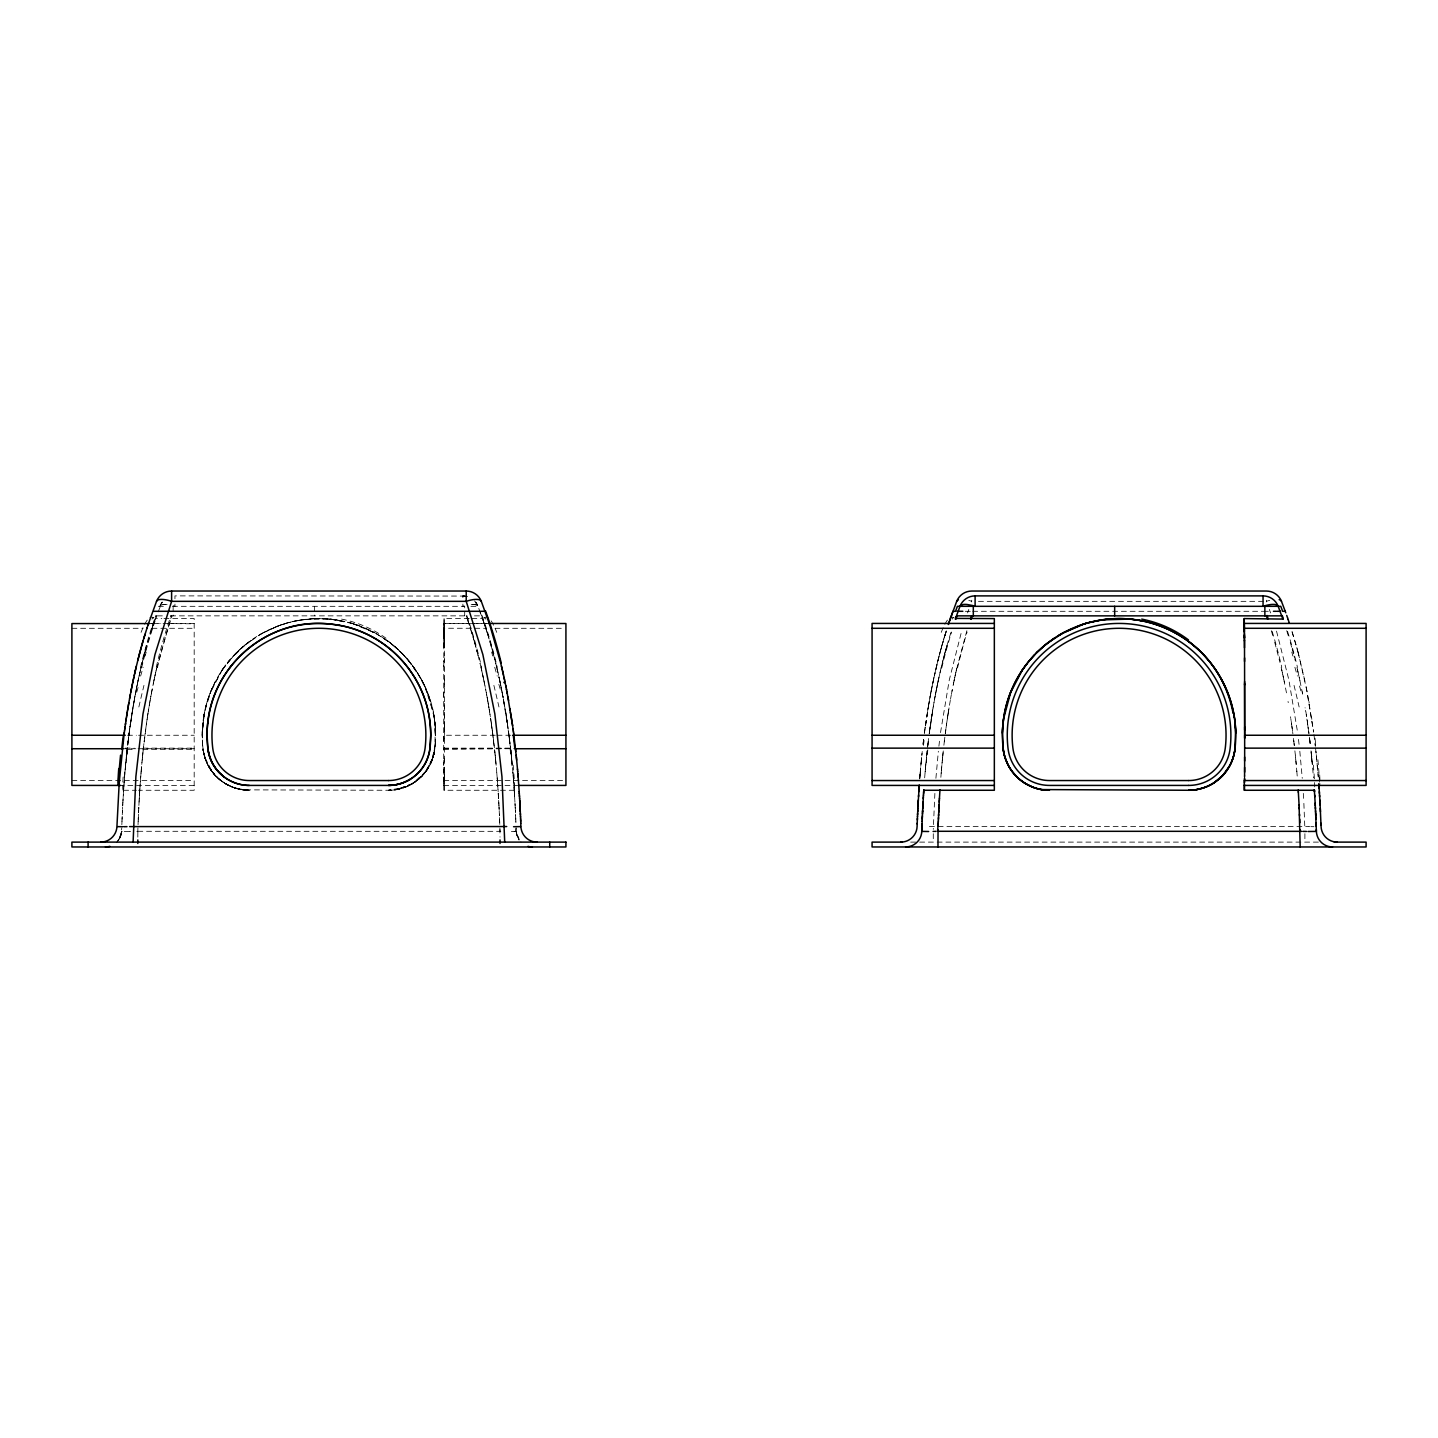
<?xml version="1.0" encoding="UTF-8"?>
<svg xmlns="http://www.w3.org/2000/svg" width="1438" height="1438" viewBox="0 0 1438 1438"><rect width="100%" height="100%" fill="white"/><g stroke="black" fill="none" stroke-linecap="round" stroke-linejoin="round"><path stroke-width="0.75" stroke-dasharray="5 3.75" d="M443.695 692.685L443.677 764.836M444.486 760.99L444.45 700.468M443.713 696.765L443.749 660.222M444.468 772.134L444.468 757.035M443.803 646.039L443.821 643.128M443.785 666.387L443.839 644.35M444.342 790.271L444.432 767.407M444.432 777.401L444.432 774.92M443.875 633.727L443.839 650.929M444.414 772.889L444.378 778.3M444.36 784.555L444.432 776.736M443.893 642.193L444.072 618.61L469.705 618.574M443.911 633.583L443.929 630.437M443.911 638.005L443.965 627.489M443.911 632.396L443.965 628.244L486.17 628.298M444.162 631.192L444.072 623.463L474.216 623.427M202.255 733.021L202.56 744.057M443.983 626.788L444.072 623.427L470.657 623.463M202.255 733.092L202.434 728.563M202.273 732.373L202.381 729.318M137.814 837.114L137.868 829.582M121.259 834.184L118.797 839.918L121.619 831.29A16.195 16.195 0 0 1 118.797 839.918L121.259 834.184L121.745 827.857M136.826 831.326L137.814 831.29L137.922 827.857M121.853 824.675L121.996 820.972M138.048 824.675L138.174 820.972M121.978 821.368L122.284 814.088M138.174 821.368L138.929 804.813M122.068 819.247L122.14 817.539M138.246 819.247L138.318 817.539M138.39 815.813L138.479 814.088M122.266 814.735L122.751 804.813M435.265 744.057L435.211 725.777M122.374 812.362L122.446 810.655M138.551 812.362L138.623 810.655M138.713 808.929L138.803 807.203M122.536 808.929L122.625 807.203M122.715 805.478L122.805 803.752M138.893 805.478L139.091 801.487M122.769 804.399L122.895 802.044M122.877 802.53L123.219 796.454M139.073 802.044L139.198 799.816M122.967 800.642L123.039 799.384M139.162 800.319L139.288 798.144M139.27 798.593L139.468 795.142M202.416 728.796L203.387 718.838M435.265 744.057L432.065 760.217L435.121 745.801L435.013 723.548M123.201 796.868L123.326 794.783M139.432 795.627L139.576 793.417M934.88 793.381L933.28 829.366M123.291 795.142L123.65 789.606M139.54 793.938L139.684 791.709M139.648 792.266L139.81 789.75M202.452 728.077L203.028 721.678M123.506 791.709L123.758 787.934M139.792 789.983L139.917 788.06M139.899 788.258L140.025 786.37M123.74 788.258L123.902 786.011M140.025 786.532L140.151 784.699M123.866 786.532L123.992 784.699M140.133 784.806L140.385 781.319M123.974 784.806L124.135 782.667M124.261 781.014L124.117 783.009L124.423 778.875M140.385 781.373L140.69 777.329M919.727 779.001L920.338 771.199M124.369 779.648L124.513 777.742M140.636 777.922L140.78 776.196M919.745 778.407L919.889 776.61M935.904 778.3L938.349 751.265M940.865 777.329L941.225 772.745M124.495 777.832L124.639 776.196M124.585 776.718L124.836 773.608M140.762 776.484L141.05 772.745M204.034 714.812L203.657 717.041C201.014 737.227 200.439 761.493 216.491 776.736M919.835 777.329L920.23 772.53M924.67 777.832L925.029 773.267M919.961 775.819L920.086 774.183M124.764 774.471L124.908 772.799M141.014 773.32L141.194 771.038M941.171 773.32L941.513 769.312M124.908 772.889L125.214 769.312M141.14 771.631L141.805 764.153M925.065 772.853L925.209 771.199M141.248 770.355L141.553 766.975M920.302 771.559L920.482 769.384M925.191 771.541L925.353 769.51M941.423 770.355L941.962 764.153M125.16 769.815L125.519 765.771M920.482 769.546L920.644 767.676M925.335 769.815L925.73 765.304M941.566 768.665L941.71 766.975M125.268 768.665L125.43 766.688M920.158 773.249L922.028 753.368M925.425 768.665L925.605 766.688M435.372 742.35L434.743 749.324A46.933 46.591 -19.8 0 1 433.18 757.035A46.771 46.465 -18.2 0 1 429.71 765.483L426.097 771.199M920.769 766.31L921.075 762.913M125.519 765.879L125.699 763.83M141.769 764.423L141.949 762.428M925.677 765.879L925.856 763.884M941.944 764.423L942.124 762.428M125.645 764.423L125.825 762.428M141.931 762.733L142.11 760.72M921.021 763.47L922.225 751.517M925.82 764.423L926.863 753.836M942.106 762.733L942.285 760.72M125.807 762.733L125.987 760.72M142.092 761.026L142.29 758.994M942.25 761.026L942.447 758.994M126.041 760.235L126.167 758.994M142.254 759.336L142.452 757.287M921.309 760.504L921.399 759.534M942.411 759.336L942.627 757.287M126.113 759.534L126.868 752.128M142.416 757.628L142.973 752.128M921.47 758.761L921.614 757.359M942.591 757.628L943.148 752.128M126.256 758.024L126.472 755.939M142.578 755.939L143.153 750.42M926.432 758.024L927.043 752.128M942.753 755.939L943.274 750.852M126.508 755.561L126.688 753.836M126.832 752.541L127.443 746.951M143.117 750.852L146.478 723.602M926.989 752.541L927.168 750.852A46.933 2.265 -83.4 0 0 926.791 756.136M143.351 748.695L143.53 746.987M938.906 746.178L939.679 739.384M143.728 745.261L143.926 743.554M927.546 747.436L927.941 744.021M943.885 745.261L944.424 740.606M127.64 745.261L127.838 743.554M927.78 745.459L927.977 743.806M129.043 733.793L130.445 723.602L127.011 750.852L129.402 731.079M144.124 741.846L144.321 740.139M927.654 746.789L928.606 738.701M944.281 741.846L944.838 737.191M127.964 742.368L128.09 741.433M927.995 743.554L928.247 741.433M128.036 741.846L128.252 740.049M923.609 739.384L922.801 746.178L923.753 738.395M928.229 741.595L928.606 738.521M128.234 740.246L128.342 739.276M144.519 738.413L145.166 733.29M128.395 738.862L128.575 737.46M128.449 738.413L128.665 736.705M203.118 720.977L203.297 719.557M203.675 717.005L202.237 735.249L204.484 712.493L210.739 691.498M128.881 734.998L129.114 733.29M924.328 733.722L924.526 732.212M940.524 732.571L949.296 679.868L961.663 631.12M945.269 733.793L946.635 723.602M945.341 733.29L945.791 729.875M145.382 731.583L145.615 729.875M929.254 733.47L929.397 732.337M924.688 730.881L924.472 732.571L927.708 710.462M924.616 731.457L925.155 727.484M929.218 733.793L929.577 731.079M929.505 731.565L930.62 723.602L929.703 730.019M129.564 729.875L130.031 726.46M145.849 728.167L146.658 722.325M946.006 728.167L946.833 722.325M925.029 728.419L925.227 726.909M929.667 730.396L930.027 727.718M129.941 727.089L130.085 726.154M925.389 725.777L929.002 702.805M130.229 725.094L130.409 723.889M146.55 723.044L147.089 719.342M930.566 723.889L930.404 725.094M946.725 723.044L947.265 719.342M130.283 724.752L130.57 722.757M203.387 718.892L204.484 712.493L204.142 714.255M930.44 724.752L930.728 722.757M130.624 722.325L130.894 720.492M930.692 723.098L931.321 718.784M147.053 719.629L147.305 717.922M947.318 718.91L947.462 717.922M130.876 720.69L131.469 716.789M147.269 718.065L147.683 715.369M931.159 719.899L931.447 717.922M947.444 718.065L947.894 715.081M947.732 716.232L948.037 714.219M147.593 715.926L147.862 714.219M931.393 718.299L931.626 716.789M131.415 717.095L131.595 715.908M147.808 714.524L147.988 713.374M931.59 717.095L931.77 715.908M947.984 714.524L948.163 713.374M131.541 716.232L131.99 713.374M147.952 713.661L148.402 710.821M931.716 716.232L932.022 714.309M931.842 715.369L932.435 711.72M948.109 713.661L948.433 711.666M948.253 712.817L949.206 706.867M203.603 717.436L204.34 713.194A119.102 116.622 51.3 0 1 210.002 693.26M131.954 713.661L132.062 712.924M148.348 711.109L148.617 709.419M948.792 709.419L948.523 711.109M132.08 712.817L132.368 711.109M148.527 709.977L148.941 707.406M927.618 711.037L928.373 706.543M932.399 711.972L932.723 709.977M132.278 711.666L132.925 707.712M132.404 710.911L132.548 709.977M927.87 709.527L928.121 708.035M932.651 710.336L933.082 707.838M132.638 709.419L133.069 706.867M149.085 706.561L149.318 705.177M149.3 705.285L149.516 704.009M928.283 707.047L931.159 691.121M933.046 707.963L933.316 706.435M949.475 705.285L950.572 698.904M133.015 707.172L133.267 705.663M149.462 704.314L149.894 701.78M933.298 706.561L933.388 706.022M133.213 706.022L133.572 703.901M933.442 705.716L933.999 702.445M149.804 702.301L150.109 700.612M133.626 703.631L133.86 702.301M150.055 700.917L150.415 698.814M928.858 703.649L929.272 701.331M133.788 702.697L134.058 701.223M929.164 701.96L929.757 698.544M933.981 702.625L934.466 699.911M950.518 699.228L951.273 695.003M134.004 701.474L134.633 698.059M150.415 698.904L150.864 696.351M150.81 696.693L151.188 694.59M934.484 699.749L934.79 698.059M134.543 698.544L134.83 696.999M929.937 697.646L930.206 696.19M934.7 698.544L935.167 696.1M134.777 697.196L134.992 696.1M151.26 694.23L153.309 683.607M930.08 696.855L930.817 692.936M934.88 697.556L935.437 694.59M951.417 694.23L953.736 682.403M134.938 696.351L135.406 693.907M151.421 693.386L151.655 692.109M930.332 695.471L930.53 694.374M935.437 694.662L935.94 692.002M135.352 694.23L135.765 692.002M151.817 691.247L152.302 688.712M930.71 693.458L931.5 689.341M952.226 689.988L951.974 691.247M135.514 693.386L136.358 688.964M930.943 692.199L935.06 672.607M935.671 693.386L936.12 691.085M931.231 690.761L931.698 688.353M135.909 691.247L136.161 689.988M936.084 691.247L936.336 689.988M931.572 688.982L932.148 686.16M936.174 690.797L936.533 688.982M136.25 689.557L136.79 686.879M136.34 689.108L136.682 687.436M936.515 689.108L936.839 687.436M936.426 689.557L936.803 687.634M936.767 687.849L936.947 686.879M953.304 684.47L954.419 679.078M136.718 687.256L137.796 682.061M153.219 684.075L153.56 682.403M932.04 686.663L933.1 681.576M936.875 687.256L937.181 685.764M136.898 686.321L137.113 685.315M937.073 686.321L937.27 685.315M153.489 682.762L154.261 679.078M937.216 685.584L937.684 683.356M137.275 684.47L137.509 683.356M153.83 681.073L154.603 677.406M954.005 681.073L954.778 677.406M932.938 682.331L933.657 678.916M937.522 684.075L938.313 680.426M137.635 682.762L139.162 675.734M937.882 682.403L938.385 680.03M137.922 681.378L138.228 680.03M137.994 681.073L138.354 679.365M154.549 677.675L155.34 674.08M933.46 679.868L933.945 677.568M938.457 679.689L939.805 673.631M938.169 681.073L938.529 679.347M954.724 677.675L955.497 674.08M138.3 679.689L138.731 677.675M154.909 675.986L155.699 672.427M955.084 675.986L955.875 672.427M938.601 679.078L939.014 677.172M116.784 842.416L120.397 837.15L121.619 831.29M138.929 676.813L139.234 675.393M934.394 675.554L934.682 674.242M139.109 675.986L139.63 673.631M155.663 672.607L156.077 670.755M955.821 672.607L956.234 670.755M934.826 673.577L935.868 669.083M139.486 674.296L139.917 672.427M156.041 670.917L156.616 668.382M939.661 674.296L940.2 671.888M956.198 670.917L956.773 668.382M139.792 672.93L140.025 671.888M933.819 678.179L939.409 654.811M956.594 669.227L966.875 630.707M139.863 672.607L140.439 670.162M156.454 669.101L171.535 615.859M940.039 672.607L940.47 670.755M940.362 671.187L940.596 670.162M140.259 670.917L141.769 664.59M935.725 669.713L936.228 667.52M940.434 670.917L941.584 666.064M936.12 668.023L936.515 666.333M140.87 668.293L141.104 667.34M936.372 666.89L936.911 664.644M941.045 668.293L941.279 667.34M936.821 665.057L937.756 661.282M941.566 666.136L942.357 662.9M141.787 664.482L142.182 662.9M142.272 662.559L142.488 661.642M942.447 662.559L943.831 657.112M142.434 661.911L142.919 659.952M937.989 660.348L938.349 658.91M937.846 660.923L938.69 657.526M942.591 661.911L942.915 660.653M142.901 660.024L143.351 658.28M143.261 658.622L143.566 657.436M143.494 657.705L143.782 656.591M143.692 656.95L144.627 653.427M943.67 657.705L944.011 656.357M943.957 656.591L944.335 655.171M938.601 657.903L940.56 650.443M944.101 656.052L944.784 653.427M939.751 653.481L940.093 652.187M939.463 654.542L941.027 648.736M944.478 654.578L945.701 650.066M144.447 654.074L145.993 648.448M940.236 651.684L943.867 638.796M144.771 652.852L145.076 651.72M945.251 651.738L944.946 652.852M145.238 651.162L151.008 631.534M945.395 651.162L946.15 648.448M940.812 649.509L941.926 645.5M945.862 649.527L946.599 646.866M146.101 648.053L146.424 646.866M146.568 646.363L146.856 645.338M942.052 645.051L942.429 643.757M941.746 646.147L944.299 637.358M946.456 647.352L947.031 645.338M942.555 643.325L942.915 642.085M946.923 645.698L951.183 631.534M943.67 639.461L944.514 636.657M944.424 636.962L944.766 635.83M944.676 636.117L945.054 634.859M944.856 635.506L946.276 630.923M946.222 631.12L944.173 637.789L946.168 631.749M207.252 701.385L211.925 688.676M151.134 631.12L151.925 628.676M151.799 629.053L153.129 625.027M152.122 628.082L152.41 627.184M152.608 626.609L153.596 623.607M153.435 624.074L154.567 620.785M154.351 621.378L155.322 618.61L161.793 618.574M154.855 619.94L162.135 602.163L159.816 606.315A16.195 5.446 20.9 0 1 160.445 605.47M967.576 612.93L968.817 609.406M431.562 761.493L434.743 749.324A116.676 116.676 0 0 0 318.912 618.574L312.945 618.735M971.549 601.947L971.782 600.221M210.883 691.157L215.394 681.414M212.015 688.514L221.416 671.151M222.153 670.036L210.038 693.278A119.102 116.532 52.8 0 0 204.376 713.212M221.524 671.007L222.908 668.94M222.261 669.874L228.894 661.013M116.694 842.398L120.343 837.114M221.812 670.575L234.412 654.793M223.142 668.616L225.928 664.769M427.643 768.953L422.071 775.999M426.852 770.157L415.528 781.643M425.954 771.415L412.616 783.548L397.355 789.426M228.175 661.893L236.659 652.51M229.019 660.869L245.035 644.943M421.891 776.178C414.737 783.692 400.411 791.044 388.53 790.271L243.13 789.857M234.933 654.254L242.932 646.705M236.785 652.385L240.308 649.041M240.577 648.79L254.059 638.256M244.047 645.752L260.979 633.978M246.473 643.793L253.753 638.472M160.553 605.38L162.961 604.517A16.195 5.446 20.9 0 1 167.114 604.517L167.168 604.517M415.097 781.93L413.119 783.243A46.483 46.358 -1.6 0 1 405.067 787.251L388.53 790.271A46.573 46.573 0 0 0 434.743 749.324A46.933 46.573 -22.9 0 1 433.162 757.035A46.771 46.447 -19.4 0 1 429.692 765.465M410.154 784.932L419.393 778.551M258.247 635.578L272.968 627.993M261.734 633.547L277.031 626.357M263.531 632.558L279.835 625.314M412.616 783.548L396.906 789.516M277.336 626.231L285.335 623.517M273.885 627.615L288.013 622.744M280.158 625.206L281.093 624.865M281.417 624.757L284.724 623.697M285.497 623.463L293.676 621.342M288.319 622.654L289.272 622.402M515.397 831.434L516.098 827.857M289.901 622.241L296.516 620.749M293.837 621.306L308.361 619.059M519.028 839.918L516.206 831.29A16.195 16.195 0 0 0 519.028 839.918L516.566 834.184L516.098 827.982M296.839 620.677L305.054 619.401M295.922 620.856L300.668 620.012M301.261 619.922L309.781 618.933M399.656 788.923L388.53 790.271A46.465 46.34 -1.4 0 0 405.049 787.215A46.501 46.34 -4.5 0 0 413.119 783.225M305.359 619.365L329.985 619.095M308.523 619.041L310.105 618.915M310.41 618.879L312.621 618.735M310.266 618.897L313.879 618.682M314.598 618.646L318.948 618.574A110.187 104.129 0 0 1 329.068 618.969M929.415 826.598L1308.436 826.598M514.175 831.488L515.271 831.434L508.854 831.488M130.534 831.47L129.582 831.488M129.24 831.488L124.028 831.488M978.469 601.336L1264.164 601.336M158.36 606.315L165.424 606.315M172.506 606.315L464.69 606.315L464.69 615.859M470.909 606.315L479.465 606.315M965.293 611.294L970.704 611.294M972.627 611.294L1262.618 611.294M1263.301 611.294L1270.832 611.294M157.353 615.859L163.644 615.859M170.655 615.859L467.422 615.859M474.486 615.859L480.49 615.859M163.968 618.574L194.184 618.574L194.184 790.271L138.569 790.271M471.826 618.574L482.503 618.574M476.373 623.427L489.297 623.427M151.943 623.571L160.822 623.571M163.051 623.571L194.184 623.571M71.9 628.298L143.045 628.298M151.943 628.298L158.611 628.298M160.822 628.298L194.184 628.298M495.031 628.298L563.714 628.298M127.479 735.249L136.376 735.249M138.587 735.249L194.184 735.249M495.265 735.249L443.677 735.249L443.659 741.631M497.027 735.249L510.724 735.249M125.25 748.137L134.147 748.137M143.045 748.137L194.184 748.137M443.695 748.137L512.935 748.137M122.356 748.731L135.819 748.731M138.066 748.731L194.184 748.731M443.677 748.731L515.487 748.731M127.173 749.324L133.878 749.324M142.811 749.324L194.184 749.324M443.659 749.324L510.562 748.533M71.9 780.546L194.184 780.546M443.821 780.546L563.714 780.546M119.066 785.418L194.184 785.418M518.759 785.418L443.821 785.418L443.785 784.447M123.614 790.271L136.43 790.271M514.229 790.271L443.821 790.271L443.749 773.878M137.814 831.29L500.819 831.326M910.667 842.111L917.39 842.111M919.637 842.111L1318.52 842.111M472.886 623.463L486.17 623.481M148.527 623.427L159.402 623.517M168.102 623.589L194.184 623.804M1313.955 826.706L1310.809 826.652M1309.676 826.634L1308.814 826.616M122.32 831.416L121.745 831.362M465.229 596.069L174.951 595.889L174.951 598.747M332.196 619.329L318.912 618.574A116.676 116.676 0 0 0 203.082 749.324A46.753 46.411 20.3 0 0 204.232 755.507M329.05 619.023L332.825 619.401M466.128 596.231L462.892 595.889L462.892 598.747M332.645 619.383L340.716 620.623M330.345 619.131L347.96 622.241M330.488 619.149L352.346 623.463M334.784 619.652L341.687 620.821M242.86 789.822L241.009 789.516A46.483 46.393 -4.3 0 1 232.255 787.071L227.689 784.95M467.584 596.59L462.892 595.889A16.195 16.195 0 0 1 464.115 595.943M236.785 788.545L249.313 790.271A46.573 46.573 0 0 1 203.082 749.324L202.56 744.057M348.589 622.402L349.524 622.654M349.829 622.744L356.426 624.775M352.508 623.517L376.091 633.547M353.101 623.697L366.582 628.748L379.578 635.578M356.732 624.865L374.293 632.558M232.309 786.946A46.609 46.25 22.9 0 1 204.502 755.993A46.771 46.429 19.8 0 0 204.897 757.772L207.899 764.998A46.663 46.358 18.1 0 0 212.698 772.44C221.182 783.692 235.508 789.588 249.313 790.271A46.465 46.34 1.5 0 1 232.291 787.035A46.609 46.483 1.8 0 1 204.376 756.029L204.268 755.507A46.951 46.573 23.6 0 1 203.082 749.324L205.778 760.217M203.1 749.324A46.753 46.358 25.5 0 0 204.286 755.507A46.951 46.555 25.4 0 1 203.1 749.324C205.221 769.132 221.38 785.993 240.919 789.516L238.169 788.923L249.313 790.271A46.465 46.376 0 0 1 232.273 787.053M228.624 785.436L225.227 783.548A46.519 46.358 4.5 0 1 217.983 778.192L216.491 776.736M225.227 783.548L227.671 784.932L225.155 783.512A46.519 46.322 8.6 0 1 218.019 778.156M376.253 633.637L390.363 643.002M477.29 605.38L474.864 604.517A16.195 5.446 -20.9 0 0 470.945 604.499M383.766 638.256L389.896 642.642M384.09 638.472L393.635 645.644M390.507 643.11L392.502 644.709M391.028 643.523L397.805 649.293M392.79 644.943L402.892 654.254M393.778 645.752L401.184 652.51M397.805 649.293L407.709 659.557M401.31 652.636L409.65 661.893M403.413 654.793L407.457 659.269M210.991 770.157L218.432 778.551M408.086 659.988L414.701 668.616M408.374 660.348L420.795 678.376M474.558 600.85L478.009 606.315L482.898 619.724M410.837 663.385L415.564 669.874M476.553 603.403L475.69 602.163A16.195 16.195 0 0 1 478.009 606.315A16.195 5.446 -20.9 0 0 470.639 604.517M414.917 668.922L416.031 670.593M516.566 834.184L521.131 842.398M415.564 669.874L422.071 680.731M420.974 678.7L422.79 682.097M421.873 680.354L424.803 686.232M422.43 681.414L423.815 684.146M422.88 682.277L430.178 700.108M425.127 686.933L433.521 713.338M204.861 757.556L212.662 772.422A46.663 46.411 13.5 0 1 207.881 765.016M479.663 611.078L481.55 615.859M1266.393 600.221L1266.626 601.947M1269.341 609.406L1270.581 612.93M482.125 617.495L486.565 630.707M482.521 618.646L483.42 621.234M483.168 620.461L483.923 622.708M466.289 615.859L467.404 619.131M483.743 622.151L484.912 625.62M467.35 619.005L470.873 629.88M1291.989 631.749L1295.98 644.619M484.804 625.314L485.936 628.748M467.889 620.569L473.012 636.944M485.846 628.496L487.087 632.361M1286.722 630.707L1288.664 636.944M486.871 631.677L488.111 635.704M1292.169 631.821L1298.352 653.229M430.232 700.306L430.573 701.385M487.374 633.277L489.819 641.33M1271.3 630.707L1272.81 635.686M471.125 630.707L472.401 634.877M1276.513 631.12L1288.879 679.868L1297.633 732.571M488.758 637.771L489.136 639.029M472.635 635.686L473.857 639.856M489.693 640.899L490.358 643.199M489.927 641.725L493.018 652.726M473.12 637.358L474.792 643.199M1290.281 642.355L1292.313 649.509M490.286 642.948L490.592 644.026M490.753 644.566L491.311 646.525M1274.679 642.157L1280 662.487M474.45 641.941L477.38 652.726M491.221 646.201L491.544 647.37M474.738 642.948L475.025 644.026M1296.806 647.549L1297.346 649.509M491.67 647.819L492.245 649.886M475.187 644.566L475.726 646.525M1292.187 649.041L1293.984 655.764M475.636 646.201L476.068 647.819M1297.741 650.929L1305.452 683.356M492.479 650.713L493.234 653.553M492.928 652.385L493.611 654.919L493.162 653.229M476.625 649.886L476.949 651.09M1298.262 652.87L1307.124 691.75L1313.469 730.881M493.378 654.074L494.528 658.478M476.841 650.713L478.153 655.746M1294.074 656.052L1294.434 657.436M1294.775 658.784L1295.296 660.797M494.474 658.28L494.762 659.395M494.69 659.107L495.409 661.911M477.937 654.919L480.058 663.457M495.553 662.541L495.876 663.835M495.786 663.457L496.487 666.351M496.434 666.118L496.883 667.969M480.022 663.331L481.173 668.167M1296.932 667.466L1297.4 669.479M496.757 667.466L497.189 669.263M497.314 669.82L497.081 668.814L497.961 672.607M1297.346 669.227L1298.047 672.229M497.548 670.773L498.195 673.631M1297.741 670.917L1298.838 675.752M1281.168 667.466L1281.923 670.773M481.011 667.466L481.424 669.263M1281.582 669.227L1282.301 672.427M481.802 670.917L481.371 669.012L482.179 672.607M498.303 674.08L498.591 675.393M1298.999 676.453L1299.323 677.891M498.824 676.453L499.094 677.675M1282.337 672.607L1282.678 674.08M482.125 672.427L482.916 675.986M516.206 831.29L517.5 837.114M498.986 677.172L499.22 678.251M1299.269 677.675L1299.934 680.749M1282.714 674.296L1283.397 677.406M499.04 677.406L499.831 681.073M482.503 674.08L483.635 679.365M499.543 679.689L500.19 682.762M1299.916 680.695L1302.451 693.134M1283.091 675.986L1283.739 679.078M482.898 675.914L483.276 677.675M499.759 680.749L500.855 685.962M500.011 681.882L500.316 683.356M1283.81 679.365L1286.74 694.177M483.581 679.078L484.696 684.47M500.478 684.093L501.197 687.634M483.923 680.749L485.649 689.305M1284.17 681.073L1284.511 682.762M501.035 686.879L501.233 687.849M1306.117 686.663L1313.649 732.212M501.161 687.436L501.538 689.305M501.413 688.712L501.664 689.988M484.948 685.764L485.289 687.436M501.503 689.126L501.862 690.995M501.826 690.797L502.186 692.667M1302.199 691.804L1302.648 694.177M502.024 691.804L502.293 693.224M485.523 688.712L485.774 689.988M502.15 692.487L503.642 700.486M485.613 689.126L485.864 690.402M502.419 693.907L502.653 695.075M485.936 690.797L486.278 692.667M433.557 713.536L433.791 714.83M502.797 695.848L503.012 696.999M486.242 692.487L487.266 698.059M502.887 696.351L503.21 698.059M486.565 694.177L486.727 695.075M503.354 698.904L503.57 700.09M433.701 714.273L434.438 718.856M503.444 699.407L504.199 703.577M487.123 697.196L487.338 698.383M503.749 701.097L505.277 709.977M487.212 697.718L487.877 701.456M435.139 724.86L433.359 712.511L435.067 724.105M1309.155 702.805L1308.904 701.331M487.518 699.407L488.453 704.854M1309.425 704.296L1309.676 705.788M1288.25 702.625L1288.035 701.456M504.361 704.476L506.41 717.077M488.111 702.787L489.028 708.269M433.917 715.567L434.222 717.436M1305.111 707.963L1305.075 707.73M488.668 706.166L489.297 709.977M1305.506 710.336L1305.632 711.127M505.421 710.821L505.834 713.374M489.226 709.563L491.059 721.445M489.351 710.264L489.621 711.972M1306.189 714.524L1306.459 716.232M506.158 715.369L506.374 716.789M506.302 716.34L507.075 721.445M489.963 714.219L490.358 716.789M1311.833 719.324L1311.672 718.191M1307.106 720.492L1306.89 719.09M1290.533 716.789L1290.731 718.065M506.679 718.784L506.931 720.492M1307.232 721.337L1307.717 724.752M1291.09 720.618L1290.821 718.784M507.057 721.337L507.56 724.752M490.664 718.784L490.915 720.492M507.201 722.289L507.434 723.889M1291.198 721.337L1291.684 724.752M507.38 723.602L510.832 750.852L507.38 723.602L507.866 726.999M491.041 721.337L491.598 725.309M491.239 722.757L491.419 724.015M1291.522 723.602L1292.888 733.793M507.794 726.46L508.099 728.707M491.365 723.602L494.906 752.541M434.438 718.91L435.588 735.249L434.168 717.005M1291.917 726.46L1292.618 731.583M491.76 726.46L492.281 730.414M1308.742 732.319L1307.555 723.602L1308.957 733.793M1313.559 731.457L1313.343 729.929M1308.67 731.565L1308.886 733.29M508.495 731.583L508.8 733.811M492.209 729.875L492.785 734.261M434.546 719.647L434.995 723.368M508.728 733.29L508.944 734.998M492.443 731.583L492.946 735.519M509.016 735.519L509.232 737.227M509.16 736.705L509.376 738.431M1309.659 739.276L1310.162 743.554M1309.389 737.191L1310.216 744.021M493.09 736.705L493.576 740.642M1313.937 734.512L1315.357 746.178L1314.763 741.073M509.501 739.402L510.005 743.554M1293.481 738.431L1293.876 741.846M1298.478 739.384L1299.269 746.178M493.504 740.139L493.719 741.846M1309.569 738.701L1310.521 746.789M1293.733 740.606L1294.524 747.436M1294.074 743.554L1294.272 745.279M493.827 742.817L494.492 748.695M510.31 746.16L510.508 747.958M510.4 746.987L510.58 748.695M1310.989 750.852L1311.672 757.287M510.778 750.42L511.191 754.231M1315.932 751.265L1316.112 752.955M1311.132 752.128L1311.492 755.561M510.957 752.128L511.155 753.961M494.672 750.42L494.87 752.236M1315.572 748.102L1318.269 776.61M1299.826 751.265L1302.253 778.3M1294.883 750.852L1295.207 753.854M1316.273 754.644L1318.286 777.077M511.137 753.854L511.353 755.939M494.852 752.128L495.067 754.231M1295.243 754.231L1295.386 755.561M511.317 755.561L511.533 757.628M495.031 753.854L495.247 755.939M1311.708 757.628L1311.833 758.994M1295.422 755.939L1295.548 757.287M511.497 757.287L511.694 759.336M495.211 755.561L495.409 757.628M1311.869 759.336L1313.505 777.922M1295.584 757.628L1295.71 758.994M511.676 758.994L512.485 767.676M495.373 757.287L495.589 759.336M1295.746 759.336L1296.86 771.631M511.838 760.72L512.234 764.836M495.553 758.994L496.344 767.676M1312.031 761.026L1312.355 764.423M495.715 760.72L496.128 765.268M1295.908 761.026L1296.231 764.423M512.467 767.586L512.935 772.835M496.344 767.586L496.793 772.835M435.193 725.597L435.283 726.657M1296.806 771.038L1297.328 777.545M512.917 772.763L513.204 776.268M512.881 772.386L512.971 773.32M496.775 772.763L497.189 777.994M513.15 775.585L513.348 777.994M513.294 777.275L513.6 781.373M513.348 777.958L514.355 792.266M497.332 779.702L497.189 777.922L497.584 783.135M444.072 618.574L444.27 642.193M513.546 780.546L514.085 788.06M497.44 781.319L497.818 786.586M513.977 786.532L514.193 789.75M497.692 784.663L498.95 805.496M514.319 791.709L514.427 793.452M498.033 789.75L498.159 791.745M435.337 727.376L435.426 728.796M514.301 791.385L514.75 798.611M1303.295 793.381L1303.691 800.049M498.249 793.111L498.393 795.627M514.516 794.747L515.253 808.12M498.465 796.868L498.573 798.611M514.84 800.319L514.948 802.314M498.662 800.319L498.86 803.788M1303.871 803.375L1304.895 829.366M515.038 803.752L515.128 805.496M498.914 804.813L499.238 811.427M515.217 807.203L515.757 819.265M499.04 807.203L499.112 808.947M515.379 810.655L515.469 812.38M435.444 729.318L435.516 730.792M499.202 810.655L499.795 824.675M515.541 814.088L515.613 815.831M499.363 814.088L499.435 815.831M515.721 818.06L515.847 821.368M499.507 817.539L499.723 822.698M515.829 820.972L515.9 822.698M443.803 780.367L443.767 777.527M499.903 827.982L500.029 837.114M443.803 785.202L443.785 783.746M499.957 829.582L500.029 831.29M435.534 731.547L435.57 733.021M444.162 625.854L444.09 623.517L444.234 632.396L444.234 630.923M443.803 779.612L443.767 781.984M444.18 631.498L444.234 636.944M444.18 627.489L444.216 629.97M443.785 784.016L443.767 781.391M444.288 633.511L444.36 661.498M444.288 637.735L444.306 647.801M443.731 769.258L443.731 781.319M444.396 657.885L444.432 687.166M443.713 760.45L443.695 769.168M443.713 767.407L443.695 775.477M444.45 679.221L444.486 729.767M1304.895 833.716L1304.895 842.111M933.28 833.716L933.28 842.111M462.892 604.104L462.892 606.315A16.195 5.446 -20.9 0 1 464.168 605.901M444.504 726.639L444.504 738.215M314.491 606.315L314.491 615.859M174.951 604.104L174.951 606.315A16.195 5.446 20.9 0 0 173.171 605.758M173.135 606.315L173.135 615.859M159.816 606.315A16.195 16.195 0 0 1 162.206 602.073M162.979 604.517A16.195 5.446 20.9 0 1 167.114 604.517M510.49 749.054A46.951 2.355 83.4 0 1 511.119 754.932M510.059 748.281A46.753 1.959 83.5 0 1 510.598 753.278M503.354 700.198A118.491 19.071 82.7 0 1 507.416 725.543M484.264 618.124A119.498 16.699 82.1 0 1 496.739 632.361M503.713 682.924A111.661 0.935 72.9 0 1 503.408 681.918M136.7 692.271A117.215 2.301 -74.5 0 1 138.965 684.398M138.857 706.975A120.648 6.902 -77.9 0 1 143.962 685.387M140.636 676.058A117.7 3.182 -75.3 0 1 143.117 667.268M145.13 655.98A119.516 6.201 -77.5 0 1 146.191 652.097M134.399 699.964A118.491 19.215 -82.7 0 0 130.283 725.453A118.096 19.018 -82.7 0 1 132.44 711.936M126.346 755.993A46.951 2.588 -83.3 0 1 127.029 749.558A46.753 2.588 -83.3 0 0 126.274 756.226M387.703 640.809A120.199 117.61 -52.8 0 1 432.928 713.32M341.543 619.095A115.076 112.164 -13 0 1 388.368 639.964M423.904 684.111A119.426 117.035 -48.8 0 1 433.665 713.176M204.933 757.772A46.771 46.411 22.5 0 1 204.412 756.011M433.126 757.017A46.933 46.537 -25.5 0 0 434.743 749.324A46.933 46.537 -25.5 0 1 433.126 757.017A46.663 46.465 -8.5 0 1 419.105 778.947M418.656 779.234A46.483 46.393 0 0 1 388.368 790.307M433.054 756.999A46.609 46.25 -22.4 0 1 405.031 787.143M123.506 789.929A46.609 2.265 -83.4 0 1 123.326 774.309M126.041 762.877A46.771 1.69 -83.7 0 1 126.85 754.752M126.634 756.136A46.933 2.265 -83.4 0 1 127.389 748.946M127.191 754.231A46.933 1.905 -83.5 0 1 127.838 748.155M141.086 632.361A119.498 16.699 -82.1 0 1 153.56 618.124M510.85 749.647A46.933 2.588 83.3 0 1 511.73 758.024M513.15 765.106A46.663 2.193 83.4 0 1 514.516 787.215M511.317 756.442A46.771 1.833 83.6 0 1 512.108 764.603M511.533 756.568A46.771 2.229 83.4 0 1 511.712 758.401M498.86 684.362A117.215 2.301 74.5 0 1 501.125 692.217M493.881 685.387A120.648 6.902 77.9 0 1 498.968 706.975M494.726 667.268A117.7 3.182 75.3 0 1 497.189 676.058M491.634 652.079A119.516 6.201 77.5 0 1 492.695 655.962M505.673 711.468A118.186 19.431 82.7 0 1 507.434 722.99M156.275 667.178A403.79 278.882 -89.8 0 1 170.996 615.464M483.923 617.765A118.114 7.406 78.3 0 1 485.846 619.167M511.533 760.792A46.663 1.15 84.1 0 1 512.108 767.119M482.054 615.518A403.808 293.136 -89.6 0 1 497.278 667.232M157.407 667.735A403.79 277.696 -89.7 0 1 172.021 616.201M466.829 615.464A403.808 278.882 89.8 0 1 481.568 667.196M151.979 619.167A118.114 7.406 -78.3 0 1 153.92 617.765M124.261 777.041A46.663 1.672 -83.7 0 1 124.908 769.114M140.565 667.214A403.79 293.136 89.6 0 1 155.771 615.518M141.661 667.717A403.79 292.022 89.8 0 1 156.76 616.183M926.216 762.877A46.771 1.69 -83.7 0 1 926.953 755.381M927.348 754.231A46.933 1.905 -83.5 0 1 927.816 749.791M930.548 725.543A118.096 19.018 -82.7 0 1 932.615 711.936M941.261 632.361A119.498 16.699 -82.1 0 1 953.358 617.747M1311.258 751.858A46.933 2.588 83.3 0 1 1311.887 758.024M1313.325 765.106A46.663 2.193 83.4 0 1 1314.692 786.874M1311.492 756.442A46.771 1.833 83.6 0 1 1312.283 764.603M1299.521 686.052A117.215 2.301 74.5 0 1 1301.282 692.217M1294.038 685.387A120.648 6.902 77.9 0 1 1299.143 706.975M1294.883 667.268A117.7 3.182 75.3 0 1 1297.364 676.058M1291.791 652.079A119.516 6.201 77.5 0 1 1292.852 655.962M1305.83 711.468A118.186 19.431 82.7 0 1 1307.609 722.99M1319.689 774.83A41.756 2.049 83.4 0 1 1319.185 784.932M923.502 745.423A112.182 15.009 -82.8 0 1 924.364 738.215M925.587 725.489A113.278 17.31 -82.7 0 1 927.618 712.008M1317.891 759.713A41.81 2.049 83.4 0 1 1319.293 784.627M1272.145 631.354A403.808 278.882 89.8 0 1 1281.743 667.196M1287.549 631.408A403.808 293.136 -89.6 0 1 1297.436 667.232M952.154 619.167A118.114 7.406 -78.3 0 1 954.077 617.765M941.818 667.717A403.79 292.022 89.8 0 1 951.632 632.019M957.582 667.735A403.79 277.696 -89.7 0 1 967.091 632.037M1315.015 738.287A112.182 16.195 82.7 0 1 1315.932 746.07M968.799 600.437A16.195 5.554 21.4 0 1 971.782 601.336M1266.393 601.336A16.195 5.554 -21.4 0 1 1269.7 600.347M432.982 757.556L425.181 772.422L432.982 757.556M477.021 604.194L475.69 602.163L478.009 606.315L477.021 604.194"/><path stroke-width="1.5" d="M1244.661 760.99L1244.661 735.249M1244.643 772.134L1244.625 757.035M1244.607 767.407L1244.571 775.657M1244.535 784.555L1244.499 790.271M1244.571 775.873L1244.553 777.005M1244.553 782.865L1244.553 778.012M1244.535 778.839L1244.517 780.367M1002.43 733.021L1003.257 749.324A46.951 46.555 25.4 0 0 1004.443 755.507L1004.569 756.011A46.771 46.429 19.8 0 0 1005.072 757.772L1008.074 764.998A46.663 46.358 18.1 0 0 1012.873 772.44L1018.176 778.174A46.519 46.322 8.6 0 0 1025.33 783.494L1032.448 787.035A46.483 46.393 -4.3 0 0 1041.166 789.57L1188.687 790.271A46.465 46.358 0 0 0 1197.53 789.426L1205.224 787.233A46.483 46.358 -1.6 0 0 1213.295 783.261L1222.785 775.424L1229.85 765.465A46.771 46.465 -18.2 0 0 1233.319 757.035A46.933 46.591 -19.8 0 0 1234.954 749.324L1235.619 729.515M1002.43 733.092L1002.592 728.563M1002.43 732.373L1002.556 729.318M937.971 846.964L938.043 829.582M921.902 827.982L921.794 831.29A16.195 16.195 0 0 1 905.598 846.964M921.848 829.582L921.902 827.857M937.576 831.308L938.349 820.972M921.884 828.755L922.028 824.675M917.21 823.201L917.102 826.491A16.195 16.195 0 0 1 900.907 842.111M921.974 826.131L922.064 823.686M938.151 826.131L938.277 822.698M917.192 823.956L917.498 816.317M922.028 824.423L922.171 820.972M917.354 819.93L917.408 818.276M922.153 821.368L922.279 818.06M938.331 821.368L939.086 804.813M922.243 819.247L922.603 810.906M938.421 819.247L938.493 817.539M917.48 816.622L917.875 808.354M922.315 817.539L922.387 815.813M938.565 815.813L938.637 814.088M917.552 814.986L917.624 813.333M922.459 814.088L922.621 810.655M917.714 811.679L917.786 810.025M938.726 812.362L938.798 810.655M922.585 811.427L922.908 804.813M938.888 808.929L938.96 807.203M917.857 808.641L918.307 800.049M922.711 808.929L923.07 802.044M917.947 806.7L919.259 785.004M922.872 805.478L922.962 803.752M939.05 805.478L939.248 801.685M922.998 803.195L923.484 794.783M939.23 802.044L939.356 799.816M939.32 800.642L939.463 798.144M923.268 798.557L923.358 796.868M939.427 798.593L939.967 789.75M1002.574 728.796L1003.562 718.838M918.505 796.724L918.594 795.052M923.448 795.448L923.591 793.111M923.573 793.417L923.807 789.75M923.609 792.859L923.771 790.271L994.341 790.271L994.341 618.574L955.551 618.412M1002.628 728.077L1003.472 719.557M918.81 791.709L919.152 786.694M119.102 785.004L116.927 826.491A16.195 16.195 0 0 1 100.732 842.111M119.066 785.364L119.21 783.333M119.156 784.052L119.462 779.971M119.282 782.398L119.372 781.229M119.408 780.708L124.081 734.279M207.737 723.278C212.465 668.293 263.082 622.492 318.337 623.427A106.412 100.948 0 0 1 339.206 625.44M124.045 734.476L124.549 730.684M124.153 733.722L124.351 732.212M124.531 730.881L125.07 726.909M124.747 729.174L125.969 720.672M125.394 724.626L125.609 723.116M1003.562 718.892L1010.914 691.498M125.933 720.851L126.472 717.274M126.041 720.079L126.274 718.569M126.454 717.436L126.993 713.859M126.616 716.304L126.796 715.171M126.975 714.039L127.551 710.462M1003.778 717.436L1004.371 713.913M127.155 712.906L127.335 711.774M127.515 710.66L128.108 707.047M127.694 709.527L127.892 708.395M128.072 707.28L128.845 702.805M128.324 705.788L128.575 704.296M128.683 703.649L130.031 696.19M129.6 698.544L131.541 688.353M130.157 695.471L130.373 694.374M130.786 692.199L130.984 691.121M131.128 690.402L131.343 689.341M131.415 688.982L132.691 682.673M131.685 687.562L131.972 686.16M132.116 685.459L132.404 684.057M132.566 683.266L135.262 670.989M132.763 682.313L132.979 681.288M133.123 680.605L133.41 679.239M133.572 678.556L133.788 677.55M134.219 675.554L134.435 674.566M134.669 673.577L134.884 672.607M135.154 671.402L135.945 668.023M135.334 670.665L135.693 669.083M135.837 668.454L136.34 666.333M136.215 666.908L138.947 655.872M137.886 660.06L138.174 658.91M138.318 658.352L138.677 656.968M138.857 656.231L139.917 652.187M139.091 655.333L139.504 653.751M139.576 653.481L141.769 645.5M140.061 651.684L140.403 650.443M140.529 649.94L140.87 648.736M140.996 648.25L141.319 647.082M141.571 646.147L142.254 643.757M142.056 644.476L142.739 642.085M142.434 643.11L143.207 640.485M143.009 641.132L144.124 637.358M143.872 638.238L144.339 636.657M144.249 636.962L144.591 635.83M144.501 636.117L144.879 634.859M144.753 635.29L145.076 634.248M145.004 634.446L147.107 627.795M147.036 628.029L148.024 624.991M147.916 625.314L148.276 624.218M148.186 624.487L148.509 623.499M948.487 624.074L949.206 621.917M948.361 624.487L949.475 621.144M148.456 623.661L156.526 601.336A16.195 16.195 0 0 1 171.607 591.036L466.218 591.036A16.195 16.195 0 0 1 481.299 601.336L489.639 624.487M970.596 619.131L971.711 615.859M949.457 621.18L956.701 601.336A16.195 5.554 21.4 0 1 958.427 599.862M949.745 620.353L952.639 612.103M955.299 619.131L956.09 616.884M955.875 617.495L959.991 606.315A16.195 5.446 20.9 0 1 960.602 605.47M1010.213 693.278L1022.328 670.036M1011.058 691.157L1014.833 682.852M1015.21 682.097L1015.749 681.073M1016.145 680.336L1020.423 672.948M1020.962 672.121L1023.083 668.94M1022.436 669.874L1027.163 663.385M1023.299 668.616L1030.039 659.844M229.451 668.185L231.212 665.884M1028.35 661.893L1034.587 654.793M1030.561 659.233L1036.816 652.51M1036.349 652.978L1043.089 646.705M1036.96 652.367L1045.21 644.943M1043.233 646.597L1054.234 638.256M1045.498 644.709L1047.493 643.11M1047.637 643.002L1063.743 632.54L1081.268 624.865M960.71 605.38L963.136 604.517A16.195 5.446 20.9 0 1 967.289 604.517L972.214 605.452A16.195 5.446 20.9 0 1 975.108 606.315L975.108 595.889L1263.049 595.889A16.195 16.195 0 0 1 1278.184 606.315L1282.876 619.131M410.261 779.306L407.349 780.924M1058.422 635.578L1061.747 633.637M1061.909 633.547L1084.09 623.948M1081.574 624.757L1085.51 623.517M1084.396 623.84L1088.171 622.744M1085.654 623.463L1100.789 620.012M1088.494 622.654L1089.429 622.402M1090.058 622.241L1105.211 619.401M520.556 826.598L513.564 826.706M1101.418 619.922L1130.16 619.095M1105.534 619.365L1110.424 618.897M1315.68 831.416L1308.005 831.488M1110.909 618.861L1112.796 618.735M1113.12 618.735L1119.124 618.574A110.187 104.111 0 0 1 1129.207 618.987L1140.873 620.623M129.564 826.598L506.715 826.544M936.012 831.362L934.826 831.38M934.053 831.398L933.082 831.434M127.011 826.652L124.117 826.706M928.66 831.506L922.189 831.398M123.003 826.724L117.628 826.634M956.701 601.336A16.195 16.195 0 0 1 971.782 591.036L1266.393 591.036A16.195 16.195 0 0 1 1281.474 601.336L1285.788 612.804M153.974 611.294L483.959 611.294M952.945 611.294L955.551 611.294L957.384 606.315L1280.773 606.315L1282.624 611.294L1285.23 611.294M956.989 611.294L962.831 611.294M1273.439 611.294L1276.189 611.294M1277.106 611.294L1280.557 611.294M957.51 615.859L1280.647 615.859M1244.337 631.498L1244.247 618.574L1282.858 619.077M994.341 623.427L872.075 623.427L872.075 785.418L994.341 785.418M1244.337 626.465L1244.247 623.427L1366.1 623.427L1366.1 785.418L1244.247 785.418M149.714 623.571L71.9 623.571L71.9 785.418L120.81 785.418M872.075 628.298L994.341 628.298M1244.247 628.298L1366.1 628.298M71.9 735.249L125.25 735.249M512.575 735.249L565.925 735.249M872.075 735.249L994.341 735.249M1244.643 735.249L1366.1 735.249M872.075 748.137L994.341 748.137M1244.643 748.137L1366.1 748.137M71.9 748.731L123.039 748.731M514.804 748.731L565.925 748.731M872.075 780.546L994.341 780.546M1366.1 780.546L1244.247 780.546L1244.247 790.271L1314.386 790.271L1315.195 803.77M207.09 735.249L207.917 748.731A41.702 41.702 0 0 0 249.313 785.418L388.53 785.418A41.81 41.486 -23 0 0 429.8 749.198L430.735 735.249A112.739 110.528 -50.8 0 0 430.052 723.296C425.702 675.339 386.786 633.277 339.242 625.296M519.316 785.418L565.925 785.418L565.925 623.517L488.381 623.481M937.971 831.29L1301.875 831.344M902.345 842.111L872.075 842.111L872.075 846.964L1366.1 846.964L1366.1 842.111L1334.212 842.111M1306.477 831.452L1303.17 831.38M1130.466 619.131L1134.24 619.562M1134.959 619.652C1156.242 622.546 1176.679 631.498 1193.234 645.177M224.076 776.897L218.846 772.188A41.882 41.666 10 0 1 207.881 748.731A111.822 111.822 0 0 1 318.912 623.427A111.822 111.822 0 0 1 429.926 748.731A41.702 41.702 0 0 1 388.53 785.418M1193.306 645.231C1215.613 663.493 1230.658 690.294 1234.613 718.856M1286.704 615.392L1287.567 617.873M1287.657 618.106L1288.142 619.526M1288.178 619.634L1289.203 622.672M1266.465 615.859L1267.579 619.131M489.729 624.757L500.748 663.26M500.64 662.864L501.628 666.89M501.449 666.171L501.916 668.131M501.844 667.825L504.846 681.288M502.06 668.76L502.275 669.713M502.509 670.665L502.725 671.636M502.869 672.283L503.102 673.254M503.318 674.242L503.534 675.231M503.983 677.226L504.199 678.233M504.343 678.916L504.558 679.922M504.81 681.109L505.996 686.861M504.99 681.989L505.277 683.374M505.709 685.459L507.326 693.655M506.428 688.982L506.625 690.06M506.985 691.84L512.575 725.489A113.278 17.31 82.7 0 0 510.382 712.008M1233.66 713.212L1233.93 714.614M507.938 696.927L508.207 698.383M508.333 699.12L508.603 700.594M1234.02 715.189L1234.397 717.436M510.005 708.772L510.256 710.282M512.557 725.399L513.078 729.174M1234.613 718.91L1235.745 733.021M513.042 728.922L513.222 730.198M513.186 729.947L513.438 731.906M1234.721 719.647L1235.152 723.368M513.384 731.457L513.582 732.967M513.564 732.769L513.672 733.722M513.672 733.614L513.887 735.339M513.869 735.231L516.242 755.903M1244.265 623.463L1244.355 632.522M515.577 749.665L515.775 751.517M516.17 755.148L516.655 760.073M516.35 756.927L516.512 758.671M516.584 759.336L517.536 769.654M1235.242 724.303L1235.584 728.796M517.482 769.006L517.68 771.379M517.644 770.966L517.896 773.95M517.86 773.608L518.039 775.675M518.004 775.208L518.129 776.987M518.111 776.538L518.399 780.313M1244.247 618.574L1244.445 637.735M518.363 779.989L519.208 792.032M1318.934 785.418L1320.138 805.046M1319.023 786.694L1319.131 788.366M1314.368 789.983L1314.494 791.709M1314.35 789.75L1314.476 791.439M1298.208 789.983L1298.352 792.266M1319.365 791.709L1319.455 793.381M1298.316 791.709L1299.107 805.478M519.19 791.709L519.316 793.758M1319.563 795.052L1319.671 796.724M1314.709 795.142L1314.799 796.868M519.406 795.052L519.495 796.724M519.298 793.381L519.424 795.484M519.478 796.346L519.603 798.396M519.585 798.072L519.819 802.386M1319.868 800.049L1319.958 801.721M519.693 800.049L519.909 804.094M1320.048 803.5L1321.073 826.491A16.195 16.195 0 0 0 1337.268 842.111M1315.159 803.195L1315.303 805.765M519.873 803.375L519.999 805.819M1315.249 804.813L1316.381 831.29A16.195 16.195 0 0 0 1332.559 846.964M1299.071 804.813L1300.186 846.964M519.963 805.046L520.125 808.354M1320.3 808.354L1320.461 811.679M1315.375 807.203L1315.464 808.929M1299.197 807.203L1299.287 808.929M520.089 807.545L520.286 811.679M1315.554 810.655L1315.626 812.362M520.179 809.27L520.52 816.622M1315.716 814.088L1315.788 815.813M1315.68 813.477L1315.788 816.029M1299.521 814.088L1299.61 815.813M520.376 813.333L520.448 814.986M1315.86 817.539L1315.932 819.247M520.502 816.155L520.592 818.276M520.646 819.606L520.718 821.332M520.574 817.88L520.79 823.201M1299.88 822.698L1299.754 819.247M1320.947 823.201L1321.019 824.855M1316.112 823.686L1316.201 826.221M1316.076 822.698L1316.13 824.423M520.772 823.039L520.898 826.491A16.195 16.195 0 0 0 537.093 842.111M1316.327 829.582L1316.381 831.29M1300.132 829.582L1300.186 831.29M1244.391 635.003L1244.427 640.917M1244.445 636.639L1244.445 637.969M1244.463 633.511L1244.481 647.801M1244.499 640.413L1244.535 661.498M1244.571 657.885L1244.607 684.973M1244.589 683.679L1244.643 730.001M1244.607 681.558L1244.679 738.215L1244.661 726.999M1264.865 606.315L1264.865 615.859M1263.049 595.889L1263.049 606.315A16.195 5.446 -20.9 0 1 1278.184 606.315M1114.666 606.315L1114.666 615.859M973.31 606.315L973.31 615.859M549.729 842.111L549.729 846.964M504.72 842.111L501.952 776.61L494.834 713.859L482.862 654.542L466.218 601.336L466.218 591.036M500.029 839.918L500.029 843.477M171.607 591.036L171.607 601.336L154.962 654.542L142.991 713.859L135.873 776.61L133.105 842.111M137.814 839.918L137.814 843.477M88.095 842.111L88.095 846.964M485.541 610.952A404.563 293.658 -89.6 0 1 501.143 662.648M156.526 601.336A16.195 5.554 21.4 0 1 171.607 601.336L466.218 601.336A16.195 5.554 -21.4 0 1 481.299 601.336M207.036 735.249A112.739 110.618 49.5 0 1 207.683 723.278M249.313 785.436A41.63 41.522 0 0 1 207.971 748.695M407.331 780.906A41.612 41.468 -2.5 0 1 388.53 785.382M121.727 749.144A112.182 16.195 -82.7 0 1 123.291 735.932M119.246 783.674A41.756 2.049 -83.4 0 1 118.761 768.521M118.797 785.148A41.81 2.049 -83.4 0 1 120.558 755.13M513.366 736.04A112.182 15.009 82.8 0 1 514.822 748.281M532.402 846.964A16.195 16.195 0 0 1 528.016 846.353M109.809 846.353A16.195 16.195 0 0 1 105.441 846.964M1004.443 755.507A46.753 46.358 25.5 0 1 1003.257 749.324A116.676 116.676 0 0 1 1119.088 618.574A116.676 116.676 0 0 1 1234.918 749.324A46.933 46.573 -22.9 0 1 1233.319 757.035A46.663 46.465 -8.5 0 1 1219.28 778.947M1187.878 640.809A120.199 117.61 -52.8 0 1 1233.085 713.32M1141.718 619.095A115.076 112.164 -13 0 1 1188.543 639.964M1004.443 713.194A119.102 116.622 51.3 0 1 1010.159 693.26M1003.257 749.324A46.573 46.573 0 0 0 1049.47 790.271A46.465 46.34 1.5 0 1 1032.448 787.035M1234.918 749.324A46.573 46.573 0 0 1 1188.687 790.271A46.483 46.393 0 0 0 1218.831 779.234M1032.484 786.946A46.609 46.25 22.9 0 1 1004.659 755.993M1319.059 784.627A41.756 2.049 83.4 0 1 1318.754 783.674M1282.229 615.518A403.808 293.136 -89.6 0 1 1283.325 618.682M971.135 619.347A403.79 277.696 -89.7 0 1 972.196 616.201M1267.004 615.464A403.808 278.882 89.8 0 1 1268.064 618.628M955.821 619.329A403.79 292.022 89.8 0 1 956.917 616.183M959.991 606.315A16.195 16.195 0 0 1 975.108 595.889M1279.137 599.682A16.195 5.554 -21.4 0 1 1281.474 601.336M388.53 780.546L249.313 780.546A36.849 36.849 0 0 1 212.734 748.137A106.969 106.969 0 0 1 318.912 628.298A106.969 106.969 0 0 1 425.091 748.137A36.849 36.849 0 0 1 388.512 780.546M1188.687 780.546L1049.47 780.546A36.849 36.849 0 0 1 1012.909 748.137A106.969 106.969 0 0 1 1119.088 628.298A106.969 106.969 0 0 1 1225.266 748.137A36.849 36.849 0 0 1 1188.687 780.546M1188.687 785.418L1049.47 785.418A41.702 41.702 0 0 1 1008.074 748.731A111.822 111.822 0 0 1 1119.088 623.427A111.822 111.822 0 0 1 1230.083 748.731A41.702 41.702 0 0 1 1188.687 785.418M565.925 842.111L71.9 842.111L71.9 846.964L565.925 846.964L565.925 842.111M1319.203 785.148A41.81 2.049 83.4 0 0 1319.221 785.058"/></g></svg>
